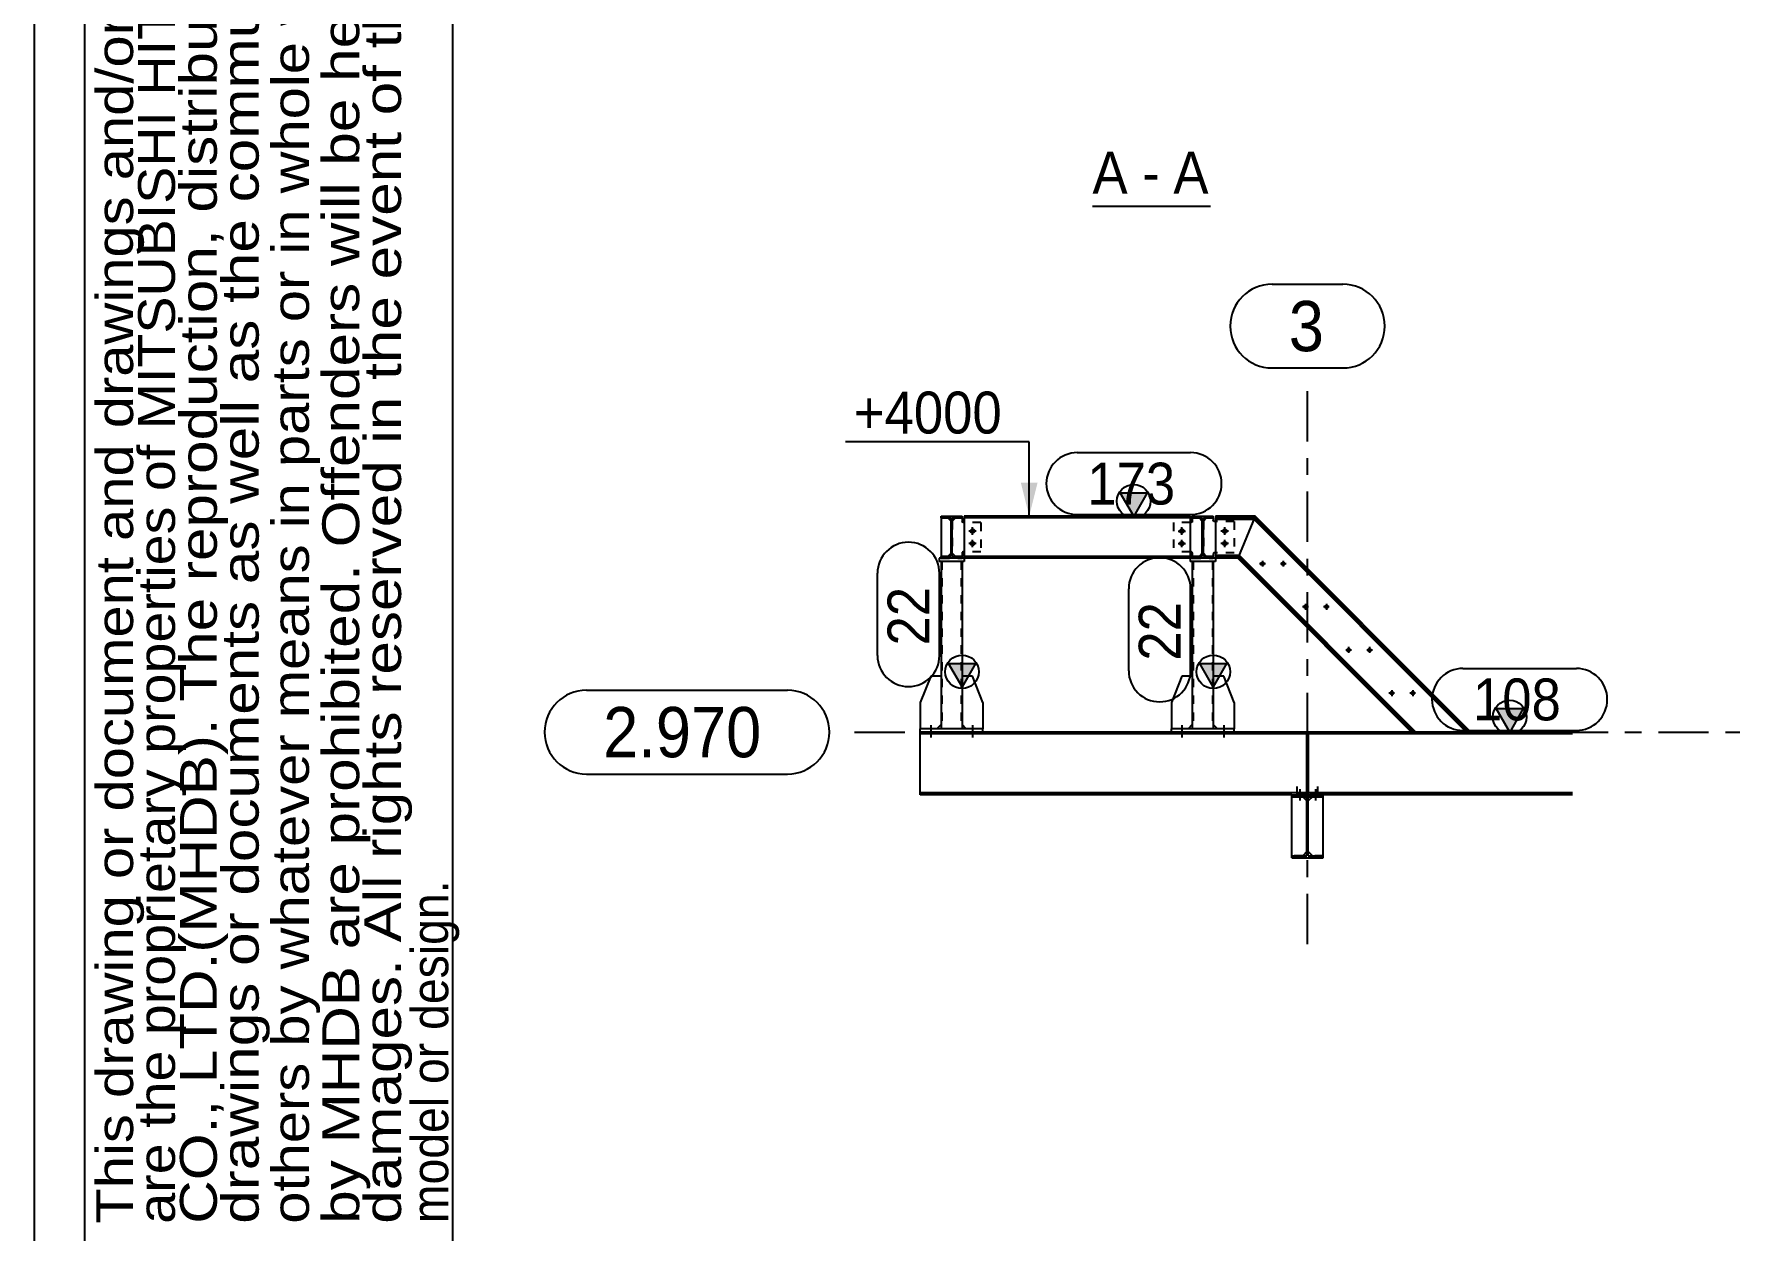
# Model space of a CAD drawing. Header units: millimetres. Extents: x 0 to 594, y 0 to 420.
# Drawn here: x 0 to 101.9, y 208.5 to 279.9 of the extents above; entities that cross this region are included whole.
import ezdxf

# ---------------------------------------------------------------- set-up
doc = ezdxf.new("R2010")
doc.units = ezdxf.units.MM
doc.header["$MEASUREMENT"] = 0
for name, pattern in [('XKITLINE00', [0]), ('XKITLINE02', [4, 2, -2]), ('XKITLINE03', [6, 3, -1, 1, -1]), ('XKITLINE04', [3, 0.5, -0.5, 0.5, -0.5, 0.5, -0.5])]:
    doc.linetypes.add(name, pattern=pattern)
for name, color, linetype in [('grid', 7, 'Continuous'), ('mark', 7, 'Continuous'), ('part1', 7, 'Continuous'), ('text', 7, 'Continuous'), ('view', 7, 'Continuous')]:
    doc.layers.add(name, color=color, linetype=linetype)
doc.styles.add('STYLE_1', font='arial.ttf', dxfattribs={"height": 0.2})
doc.styles.add('STYLE_3', font='arial.ttf', dxfattribs={"height": 0.2})

# ---------------------------------------------------------------- blocks, each defined once
blk = doc.blocks.new('*D0')
at = {"color": 1, "linetype": 'XKITLINE00'}
blk.add_line((0, 420), (0, 0), dxfattribs=at)
at = {"color": 0, "linetype": 'XKITLINE00'}
for p, q in [((25, 10), (25, 410)), ((3, 326), (3, 86)), ((25, 86), (25, 326))]:
    blk.add_line(p, q, dxfattribs=at)
at = {"color": 1, "style": 'STYLE_3'}
for s, width, p in [('others by whatever means in parts or in whole without express authorization ', 1.125, (16.41, 208.92)), ('drawings or documents as well as the communication of their contents to ', 1.17, (13.41, 208.92)), ('This drawing or document and drawings and/or documents attached hereto ', 1.125, (5.91, 208.93)), ('CO., LTD.(MHDB). The reproduction, distribution and utilization of these ', 1.17, (10.91, 208.92)), ('by MHDB are prohibited. Offenders will be held liable for the payment of ', 1.17, (19.41, 208.92)), ('are the proprietary properties of MITSUBISHI HITACHI DONGFANG BOILER ', 1.08, (8.41, 208.92)), ('damages. All rights reserved in the event of the grant of a patent, utility ', 1.17, (21.91, 208.92)), ('model or design.', 0.9, (24.73, 208.96))]:
    blk.add_text(s, height=2.2, rotation=90, dxfattribs=dict(at, width=width)).set_placement(p)
blk = doc.blocks.new('*D4020')
at = {"layer": 'mark', "color": 1, "linetype": 'XKITLINE00'}
for p, q in [((1216.79, 1781.98), (1216.79, 1786.89)), ((1220.49, 1781.98), (1220.49, 1786.89))]:
    blk.add_line(p, q, dxfattribs=at)
for centre, start, end in [((1218.64, 1786.89), 0, 180), ((1218.64, 1781.98), 180, 0)]:
    blk.add_arc(centre, 1.85, start, end, dxfattribs=at)
at = {"layer": 'mark', "color": 1, "style": 'STYLE_1', "width": 0.9}
blk.add_text('22', height=2.5, rotation=90.0002, dxfattribs=at).set_placement((1219.89, 1782.58))
blk = doc.blocks.new('*D4021')
at = {"layer": 'mark', "color": 1, "linetype": 'XKITLINE00'}
for p, q in [((1231.79, 1781.07), (1231.79, 1785.97)), ((1235.49, 1781.07), (1235.49, 1785.97))]:
    blk.add_line(p, q, dxfattribs=at)
for centre, start, end in [((1233.64, 1785.97), 0, 180), ((1233.64, 1781.07), 180, 0)]:
    blk.add_arc(centre, 1.85, start, end, dxfattribs=at)
at = {"layer": 'mark', "color": 1, "style": 'STYLE_1', "width": 0.9}
blk.add_text('22', height=2.5, rotation=90.0002, dxfattribs=at).set_placement((1234.89, 1781.67))
blk = doc.blocks.new('*D4022')
at = {"layer": 'mark', "color": 1, "linetype": 'XKITLINE00'}
for p, q in [((1251.75, 1781.21), (1258.52, 1781.21)), ((1251.75, 1777.51), (1258.52, 1777.51))]:
    blk.add_line(p, q, dxfattribs=at)
for centre, start, end in [((1251.75, 1779.36), 90, -90), ((1258.52, 1779.36), -90, 90)]:
    blk.add_arc(centre, 1.85, start, end, dxfattribs=at)
at = {"layer": 'mark', "color": 1, "style": 'STYLE_1', "width": 0.9}
blk.add_text('108', height=2.5, dxfattribs=at).set_placement((1252.35, 1778.11))
blk = doc.blocks.new('*D4023')
at = {"layer": 'mark', "color": 1, "linetype": 'XKITLINE00'}
for p, q in [((1228.72, 1794.09), (1235.49, 1794.09)), ((1228.72, 1790.39), (1235.49, 1790.39))]:
    blk.add_line(p, q, dxfattribs=at)
for centre, start, end in [((1228.72, 1792.24), 90, -90), ((1235.49, 1792.24), -90, 90)]:
    blk.add_arc(centre, 1.85, start, end, dxfattribs=at)
at = {"layer": 'mark', "color": 1, "style": 'STYLE_1', "width": 0.9}
blk.add_text('173', height=2.5, dxfattribs=at).set_placement((1229.32, 1790.99))
blk = doc.blocks.new('*D4024')
at = {"layer": 'text', "color": 1, "linetype": 'XKITLINE00'}
for p, q in [((1225.25, 1794.73), (1214.88, 1794.73)), ((1225.85, 1794.73), (1225.25, 1794.73)), ((1225.85, 1790.29), (1225.85, 1794.73))]:
    blk.add_line(p, q, dxfattribs=at)
at = {"layer": 'text', "color": 1}
blk.add_solid([(1225.85, 1790.29), (1225.35, 1792.29), (1225.85, 1790.29), (1226.35, 1792.29)], dxfattribs=at)
at = {"layer": 'text', "color": 1, "style": 'STYLE_1', "width": 0.9}
blk.add_text('+4000', height=2.5, dxfattribs=at).set_placement((1215.38, 1795.23))
blk = doc.blocks.new('*D4025')
at = {"layer": 'grid', "color": 4, "linetype": 'XKITLINE00'}
for p, q in [((1199.41, 1779.91), (1211.42, 1779.91)), ((1199.41, 1774.91), (1211.42, 1774.91))]:
    blk.add_line(p, q, dxfattribs=at)
at = {"layer": 'grid', "color": 4, "linetype": 'XKITLINE03'}
blk.add_line((1215.42, 1777.41), (1268.29, 1777.41), dxfattribs=at)
at = {"layer": 'grid', "color": 4, "linetype": 'XKITLINE00'}
for centre, start, end in [((1199.41, 1777.41), 90, -90), ((1211.42, 1777.41), -90, 90)]:
    blk.add_arc(centre, 2.5, start, end, dxfattribs=at)
at = {"layer": 'grid', "color": 4, "style": 'STYLE_1', "width": 0.9}
blk.add_text('2.970', height=3, dxfattribs=at).set_placement((1200.41, 1775.91))
blk = doc.blocks.new('*D4026')
at = {"layer": 'grid', "color": 4, "linetype": 'XKITLINE00'}
for p, q in [((1240.35, 1804.14), (1244.58, 1804.14)), ((1240.35, 1799.14), (1244.58, 1799.14))]:
    blk.add_line(p, q, dxfattribs=at)
at = {"layer": 'grid', "color": 4, "linetype": 'XKITLINE03'}
blk.add_line((1242.47, 1764.76), (1242.47, 1798.14), dxfattribs=at)
at = {"layer": 'grid', "color": 4, "linetype": 'XKITLINE00'}
for centre, start, end in [((1240.35, 1801.64), 90, -90), ((1244.58, 1801.64), -90, 90)]:
    blk.add_arc(centre, 2.5, start, end, dxfattribs=at)
at = {"layer": 'grid', "color": 4, "style": 'STYLE_1', "width": 0.9}
blk.add_text('3', height=3, dxfattribs=at).set_placement((1241.35, 1800.14))
blk = doc.blocks.new('*D4027')
at = {"layer": 'part1', "color": 0, "linetype": 'XKITLINE00'}
for p, q in [((1235.59, 1790.29), (1236.84, 1790.29)), ((1235.59, 1790.19), (1235.59, 1790.29)), ((1235.59, 1790.19), (1236.18, 1790.19)), ((1236.18, 1787.89), (1236.18, 1790.19)), ((1236.25, 1787.89), (1236.25, 1790.19)), ((1236.25, 1790.19), (1236.84, 1790.19)), ((1236.84, 1790.19), (1236.84, 1790.29)), ((1235.59, 1787.89), (1236.18, 1787.89)), ((1235.59, 1787.79), (1235.59, 1787.89)), ((1236.25, 1787.89), (1236.84, 1787.89)), ((1236.84, 1787.79), (1236.84, 1787.89))]:
    blk.add_line(p, q, dxfattribs=at)
at = {"layer": 'part1', "color": 2, "linetype": 'XKITLINE04'}
blk.add_line((1235.59, 1787.79), (1236.84, 1787.79), dxfattribs=at)
blk = doc.blocks.new('*D4028')
at = {"layer": 'part1', "color": 0, "linetype": 'XKITLINE00'}
for p, q in [((1220.59, 1790.29), (1221.84, 1790.29)), ((1220.59, 1790.19), (1220.59, 1790.29)), ((1220.59, 1790.19), (1221.18, 1790.19)), ((1221.18, 1787.89), (1221.18, 1790.19)), ((1221.25, 1787.89), (1221.25, 1790.19)), ((1221.25, 1790.19), (1221.84, 1790.19)), ((1221.84, 1790.19), (1221.84, 1790.29)), ((1220.59, 1787.89), (1221.18, 1787.89)), ((1220.59, 1787.79), (1220.59, 1787.89)), ((1221.25, 1787.89), (1221.84, 1787.89)), ((1221.84, 1787.79), (1221.84, 1787.89))]:
    blk.add_line(p, q, dxfattribs=at)
at = {"layer": 'part1', "color": 2, "linetype": 'XKITLINE04'}
blk.add_line((1220.59, 1787.79), (1221.84, 1787.79), dxfattribs=at)
blk = doc.blocks.new('*D4029')
at = {"layer": 'part1', "color": 0, "linetype": 'XKITLINE00'}
for p, q in [((1241.53, 1773.66), (1243.4, 1773.66)), ((1241.53, 1773.55), (1241.53, 1773.66)), ((1241.53, 1773.55), (1242.43, 1773.55)), ((1242.43, 1770.03), (1242.43, 1773.55)), ((1242.51, 1773.55), (1243.4, 1773.55)), ((1242.51, 1770.03), (1242.51, 1773.55)), ((1243.4, 1773.55), (1243.4, 1773.66)), ((1241.53, 1769.91), (1241.53, 1770.03)), ((1241.53, 1770.03), (1242.43, 1770.03)), ((1241.53, 1769.91), (1243.4, 1769.91)), ((1242.51, 1770.03), (1243.4, 1770.03)), ((1243.4, 1769.91), (1243.4, 1770.03))]:
    blk.add_line(p, q, dxfattribs=at)
blk = doc.blocks.new('*D4030')
at = {"layer": 'part1', "color": 2, "linetype": 'XKITLINE04'}
for p, q in [((1241.84, 1773.66), (1241.84, 1774.35)), ((1243.09, 1773.66), (1243.09, 1774.35)), ((1243.09, 1773.66), (1241.84, 1773.66)), ((1242.43, 1773.66), (1242.43, 1774.24)), ((1242.5, 1773.66), (1242.5, 1774.24))]:
    blk.add_line(p, q, dxfattribs=at)
blk = doc.blocks.new('*D4031')
at = {"layer": 'part1', "color": 0, "linetype": 'XKITLINE00'}
for p, q in [((1232.09, 1790.29), (1231.29, 1791.69)), ((1231.29, 1791.69), (1232.89, 1791.69)), ((1232.89, 1791.69), (1232.09, 1790.29)), ((1221.97, 1790.29), (1221.97, 1787.79)), ((1235.47, 1790.29), (1221.97, 1790.29)), ((1235.47, 1790.19), (1221.97, 1790.19)), ((1235.47, 1790.29), (1235.47, 1787.79)), ((1235.47, 1787.89), (1221.97, 1787.89)), ((1235.47, 1787.79), (1221.97, 1787.79))]:
    blk.add_line(p, q, dxfattribs=at)
blk.add_circle((1232.09, 1791.19), 1, dxfattribs=at)
at = {"layer": 'part1', "color": 0}
blk.add_solid([(1231.29, 1791.69), (1232.89, 1791.69), (1231.29, 1791.69), (1232.09, 1790.29)], dxfattribs=at)
blk = doc.blocks.new('*D4032')
at = {"layer": 'part1', "color": 2, "linetype": 'XKITLINE04'}
for p, q in [((1241.53, 1770.03), (1241.53, 1773.55)), ((1242.18, 1773.55), (1241.53, 1773.55)), ((1242.43, 1773.3), (1242.18, 1773.55)), ((1242.43, 1770.28), (1242.43, 1773.3)), ((1242.43, 1770.28), (1242.18, 1770.03)), ((1242.18, 1770.03), (1241.53, 1770.03))]:
    blk.add_line(p, q, dxfattribs=at)
blk = doc.blocks.new('*D4033')
at = {"layer": 'part1', "color": 2, "linetype": 'XKITLINE04'}
for p, q in [((1242.76, 1773.55), (1242.51, 1773.3)), ((1243.4, 1773.55), (1242.76, 1773.55)), ((1243.4, 1770.03), (1243.4, 1773.55)), ((1242.51, 1770.28), (1242.51, 1773.3)), ((1242.76, 1770.03), (1242.51, 1770.28)), ((1243.4, 1770.03), (1242.76, 1770.03))]:
    blk.add_line(p, q, dxfattribs=at)
blk = doc.blocks.new('*D4034')
at = {"layer": 'part1', "color": 0, "linetype": 'XKITLINE00'}
for p, q in [((1242.42, 1773.78), (1242.42, 1777.3)), ((1242.52, 1777.3), (1242.42, 1777.3)), ((1242.52, 1773.78), (1242.52, 1777.3)), ((1242.52, 1773.78), (1242.42, 1773.78))]:
    blk.add_line(p, q, dxfattribs=at)
at = {"layer": 'part1', "color": 2, "linetype": 'XKITLINE04'}
for p, q in [((1242.42, 1777.05), (1242.52, 1777.05)), ((1242.42, 1774.03), (1242.52, 1774.03))]:
    blk.add_line(p, q, dxfattribs=at)
blk = doc.blocks.new('*D4035')
at = {"layer": 'part1', "color": 2, "linetype": 'XKITLINE04'}
for p, q in [((1242.42, 1773.78), (1242.42, 1777.3)), ((1242.52, 1777.3), (1242.42, 1777.3)), ((1242.42, 1777.05), (1242.52, 1777.05)), ((1242.52, 1773.78), (1242.52, 1777.3)), ((1242.42, 1774.03), (1242.52, 1774.03)), ((1242.52, 1773.78), (1242.42, 1773.78))]:
    blk.add_line(p, q, dxfattribs=at)
blk = doc.blocks.new('*D4036')
at = {"layer": 'part1', "color": 0, "linetype": 'XKITLINE00'}
for p, q in [((1242, 1774.01), (1242, 1773.32)), ((1242.94, 1774.01), (1242.94, 1773.32))]:
    blk.add_line(p, q, dxfattribs=at)
at = {"layer": 'part1', "color": 0, "linetype": 'XKITLINE02'}
for p, q in [((1242, 1774.01), (1242, 1773.32)), ((1242.94, 1774.01), (1242.94, 1773.32))]:
    blk.add_line(p, q, dxfattribs=at)
blk = doc.blocks.new('*D4037')
at = {"layer": 'part1', "color": 0, "linetype": 'XKITLINE00'}
for p, q in [((1242.76, 1773.55), (1242.51, 1773.3)), ((1243.4, 1770.03), (1243.4, 1773.55)), ((1242.76, 1770.03), (1242.51, 1770.28))]:
    blk.add_line(p, q, dxfattribs=at)
at = {"layer": 'part1', "color": 2, "linetype": 'XKITLINE04'}
for p, q in [((1243.4, 1773.55), (1242.76, 1773.55)), ((1242.51, 1770.28), (1242.51, 1773.3)), ((1243.4, 1770.03), (1242.76, 1770.03))]:
    blk.add_line(p, q, dxfattribs=at)
blk = doc.blocks.new('*D4038')
at = {"layer": 'part1', "color": 0, "linetype": 'XKITLINE00'}
for p, q in [((1241.53, 1770.03), (1241.53, 1773.55)), ((1242.43, 1773.3), (1242.18, 1773.55)), ((1242.43, 1770.28), (1242.18, 1770.03))]:
    blk.add_line(p, q, dxfattribs=at)
at = {"layer": 'part1', "color": 2, "linetype": 'XKITLINE04'}
for p, q in [((1242.18, 1773.55), (1241.53, 1773.55)), ((1242.43, 1770.28), (1242.43, 1773.3)), ((1242.18, 1770.03), (1241.53, 1770.03))]:
    blk.add_line(p, q, dxfattribs=at)
blk = doc.blocks.new('*D4039')
at = {"layer": 'part1', "color": 2, "linetype": 'XKITLINE04'}
for p, q in [((1221.84, 1787.59), (1220.59, 1787.59)), ((1220.64, 1787.59), (1220.64, 1777.61)), ((1221.79, 1787.59), (1221.79, 1777.61)), ((1221.84, 1777.61), (1220.59, 1777.61))]:
    blk.add_line(p, q, dxfattribs=at)
at = {"layer": 'part1', "color": 0, "linetype": 'XKITLINE00'}
for p, q in [((1220.59, 1787.59), (1220.59, 1777.61)), ((1221.84, 1787.59), (1221.84, 1777.61)), ((1221.84, 1780.11), (1221.04, 1781.51)), ((1221.04, 1781.51), (1222.64, 1781.51)), ((1222.64, 1781.51), (1221.84, 1780.11))]:
    blk.add_line(p, q, dxfattribs=at)
blk.add_circle((1221.84, 1781.01), 1, dxfattribs=at)
at = {"layer": 'part1', "color": 0}
blk.add_solid([(1221.04, 1781.51), (1222.64, 1781.51), (1221.04, 1781.51), (1221.84, 1780.11)], dxfattribs=at)
blk = doc.blocks.new('*D4040')
at = {"layer": 'part1', "color": 2, "linetype": 'XKITLINE04'}
for p, q in [((1219.34, 1777.41), (1219.34, 1777.61)), ((1219.34, 1777.61), (1219.34, 1777.61)), ((1219.34, 1777.41), (1219.34, 1777.41)), ((1223.09, 1777.61), (1223.09, 1777.61)), ((1223.09, 1777.61), (1223.09, 1777.61)), ((1223.09, 1777.41), (1223.09, 1777.41)), ((1223.09, 1777.41), (1223.09, 1777.41))]:
    blk.add_line(p, q, dxfattribs=at)
at = {"layer": 'part1', "color": 0, "linetype": 'XKITLINE00'}
for p, q in [((1219.34, 1777.41), (1219.34, 1777.61)), ((1223.09, 1777.61), (1219.34, 1777.61)), ((1223.09, 1777.41), (1219.34, 1777.41)), ((1223.09, 1777.41), (1223.09, 1777.61)), ((1223.09, 1777.41), (1223.09, 1777.61))]:
    blk.add_line(p, q, dxfattribs=at)
blk = doc.blocks.new('*D4041')
at = {"layer": 'part1', "color": 0, "linetype": 'XKITLINE00'}
for p, q in [((1219.97, 1780.74), (1219.34, 1779.18)), ((1220.59, 1780.74), (1219.97, 1780.74)), ((1219.34, 1779.18), (1219.34, 1777.61)), ((1220.59, 1777.86), (1220.34, 1777.61))]:
    blk.add_line(p, q, dxfattribs=at)
at = {"layer": 'part1', "color": 2, "linetype": 'XKITLINE04'}
for p, q in [((1220.59, 1780.74), (1220.59, 1777.86)), ((1220.34, 1777.61), (1219.34, 1777.61))]:
    blk.add_line(p, q, dxfattribs=at)
blk = doc.blocks.new('*D4042')
at = {"layer": 'part1', "color": 0, "linetype": 'XKITLINE00'}
for p, q in [((1221.84, 1780.74), (1221.84, 1777.86)), ((1222.47, 1780.74), (1221.84, 1780.74)), ((1223.09, 1779.18), (1222.47, 1780.74)), ((1223.09, 1779.18), (1223.09, 1777.61)), ((1222.09, 1777.61), (1221.84, 1777.86)), ((1223.09, 1777.61), (1222.09, 1777.61))]:
    blk.add_line(p, q, dxfattribs=at)
blk = doc.blocks.new('*D4043')
at = {"layer": 'part1', "color": 0, "linetype": 'XKITLINE00'}
for p, q in [((1221.97, 1787.79), (1220.47, 1787.79)), ((1220.47, 1787.79), (1220.47, 1787.59)), ((1221.97, 1787.59), (1220.47, 1787.59)), ((1221.97, 1787.79), (1221.97, 1787.59))]:
    blk.add_line(p, q, dxfattribs=at)
blk = doc.blocks.new('*D4044')
at = {"layer": 'part1', "color": 0, "linetype": 'XKITLINE00'}
for p, q in [((1219.97, 1777.83), (1219.97, 1777.08)), ((1222.47, 1777.83), (1222.47, 1777.08)), ((1222.47, 1777.83), (1222.47, 1777.08))]:
    blk.add_line(p, q, dxfattribs=at)
at = {"layer": 'part1', "color": 0, "linetype": 'XKITLINE02'}
blk.add_line((1219.97, 1777.83), (1219.97, 1777.08), dxfattribs=at)
blk = doc.blocks.new('*D4045')
at = {"layer": 'part1', "color": 0, "linetype": 'XKITLINE00'}
for p, q in [((1221.44, 1790.19), (1221.25, 1790)), ((1221.84, 1790.19), (1221.84, 1789.98)), ((1221.84, 1789.98), (1221.84, 1789.96)), ((1221.85, 1789.94), (1221.84, 1789.96)), ((1221.87, 1789.93), (1221.85, 1789.94)), ((1221.88, 1789.92), (1221.87, 1789.93)), ((1221.9, 1789.91), (1221.88, 1789.92)), ((1221.97, 1789.91), (1221.9, 1789.91)), ((1221.44, 1787.89), (1221.25, 1788.08)), ((1221.85, 1788.14), (1221.84, 1788.12)), ((1221.84, 1788.12), (1221.84, 1788.1)), ((1221.84, 1788.1), (1221.84, 1787.89)), ((1221.87, 1788.15), (1221.85, 1788.14)), ((1221.88, 1788.16), (1221.87, 1788.15)), ((1221.9, 1788.16), (1221.88, 1788.16)), ((1221.97, 1788.16), (1221.9, 1788.16))]:
    blk.add_line(p, q, dxfattribs=at)
at = {"layer": 'part1', "color": 2, "linetype": 'XKITLINE04'}
for p, q in [((1221.25, 1790), (1221.25, 1788.08)), ((1221.84, 1790.19), (1221.44, 1790.19)), ((1222.97, 1789.91), (1221.9, 1789.91)), ((1222.97, 1789.91), (1222.97, 1788.16)), ((1221.84, 1787.89), (1221.44, 1787.89)), ((1222.97, 1788.16), (1221.9, 1788.16))]:
    blk.add_line(p, q, dxfattribs=at)
blk = doc.blocks.new('*D4046')
at = {"layer": 'part1', "color": 0, "linetype": 'XKITLINE00'}
for p, q in [((1222.47, 1789.19), (1222.47, 1789.64)), ((1222.69, 1789.41), (1222.24, 1789.41)), ((1222.69, 1788.66), (1222.24, 1788.66)), ((1222.47, 1788.44), (1222.47, 1788.89))]:
    blk.add_line(p, q, dxfattribs=at)
for centre in [(1222.47, 1789.41), (1222.47, 1788.66)]:
    blk.add_circle(centre, 0.112, dxfattribs=at)
blk = doc.blocks.new('*D4047')
at = {"layer": 'part1', "color": 2, "linetype": 'XKITLINE04'}
for p, q in [((1220.99, 1790.19), (1220.59, 1790.19)), ((1221.18, 1790), (1221.18, 1788.08)), ((1220.99, 1787.89), (1220.59, 1787.89))]:
    blk.add_line(p, q, dxfattribs=at)
at = {"layer": 'part1', "color": 0, "linetype": 'XKITLINE00'}
for p, q in [((1220.59, 1790.19), (1220.59, 1787.89)), ((1221.18, 1790), (1220.99, 1790.19)), ((1221.18, 1788.08), (1220.99, 1787.89))]:
    blk.add_line(p, q, dxfattribs=at)
blk = doc.blocks.new('*D4048')
at = {"layer": 'part1', "color": 2, "linetype": 'XKITLINE04'}
for p, q in [((1236.84, 1787.59), (1235.59, 1787.59)), ((1235.64, 1787.59), (1235.64, 1777.61)), ((1236.79, 1787.59), (1236.79, 1777.61)), ((1236.84, 1777.61), (1235.59, 1777.61))]:
    blk.add_line(p, q, dxfattribs=at)
at = {"layer": 'part1', "color": 0, "linetype": 'XKITLINE00'}
for p, q in [((1235.59, 1787.59), (1235.59, 1777.61)), ((1236.84, 1787.59), (1236.84, 1777.61)), ((1236.84, 1780.11), (1236.04, 1781.51)), ((1236.04, 1781.51), (1237.64, 1781.51)), ((1237.64, 1781.51), (1236.84, 1780.11))]:
    blk.add_line(p, q, dxfattribs=at)
blk.add_circle((1236.84, 1781.01), 1, dxfattribs=at)
at = {"layer": 'part1', "color": 0}
blk.add_solid([(1236.04, 1781.51), (1237.64, 1781.51), (1236.04, 1781.51), (1236.84, 1780.11)], dxfattribs=at)
blk = doc.blocks.new('*D4049')
at = {"layer": 'part1', "color": 0, "linetype": 'XKITLINE00'}
for p, q in [((1236.97, 1790.29), (1236.97, 1787.79)), ((1239.34, 1790.29), (1236.97, 1790.29)), ((1236.97, 1790.2), (1239.3, 1790.2)), ((1236.97, 1790.11), (1239.27, 1790.11)), ((1239.34, 1790.29), (1238.31, 1787.79)), ((1236.97, 1787.96), (1238.38, 1787.96)), ((1236.97, 1787.88), (1238.34, 1787.88)), ((1238.31, 1787.79), (1236.97, 1787.79))]:
    blk.add_line(p, q, dxfattribs=at)
blk = doc.blocks.new('*D4050')
at = {"layer": 'part1', "color": 0, "linetype": 'XKITLINE00'}
for p, q in [((1236.44, 1790.19), (1236.25, 1790)), ((1236.84, 1790.19), (1236.84, 1790.04)), ((1236.84, 1790.02), (1236.84, 1790.04)), ((1236.85, 1790), (1236.84, 1790.02)), ((1236.87, 1789.99), (1236.85, 1790)), ((1236.88, 1789.98), (1236.87, 1789.99)), ((1236.9, 1789.98), (1236.88, 1789.98)), ((1236.97, 1789.98), (1236.9, 1789.98)), ((1236.44, 1787.89), (1236.25, 1788.08)), ((1236.85, 1788.08), (1236.84, 1788.06)), ((1236.84, 1788.06), (1236.84, 1788.04)), ((1236.84, 1788.04), (1236.84, 1787.89)), ((1236.87, 1788.09), (1236.85, 1788.08)), ((1236.88, 1788.1), (1236.87, 1788.09)), ((1236.9, 1788.1), (1236.88, 1788.1)), ((1236.97, 1788.1), (1236.9, 1788.1))]:
    blk.add_line(p, q, dxfattribs=at)
at = {"layer": 'part1', "color": 2, "linetype": 'XKITLINE04'}
for p, q in [((1236.25, 1790), (1236.25, 1788.08)), ((1236.84, 1790.19), (1236.44, 1790.19)), ((1238.09, 1789.98), (1236.9, 1789.98)), ((1238.09, 1789.98), (1238.09, 1788.1)), ((1236.84, 1787.89), (1236.44, 1787.89)), ((1238.09, 1788.1), (1236.9, 1788.1))]:
    blk.add_line(p, q, dxfattribs=at)
blk = doc.blocks.new('*D4051')
at = {"layer": 'part1', "color": 0, "linetype": 'XKITLINE00'}
for p, q in [((1237.53, 1789.19), (1237.53, 1789.64)), ((1237.75, 1789.41), (1237.3, 1789.41)), ((1237.75, 1788.66), (1237.3, 1788.66)), ((1237.53, 1788.44), (1237.53, 1788.89))]:
    blk.add_line(p, q, dxfattribs=at)
for centre in [(1237.53, 1789.41), (1237.53, 1788.66)]:
    blk.add_circle(centre, 0.112, dxfattribs=at)
blk = doc.blocks.new('*D4052')
at = {"layer": 'part1', "color": 0, "linetype": 'XKITLINE00'}
for p, q in [((1242.52, 1784.89), (1242.17, 1784.89)), ((1242.35, 1785.06), (1242.35, 1784.71)), ((1243.77, 1784.89), (1243.42, 1784.89)), ((1243.6, 1785.06), (1243.6, 1784.71))]:
    blk.add_line(p, q, dxfattribs=at)
for centre in [(1242.35, 1784.89), (1243.6, 1784.89)]:
    blk.add_circle(centre, 0.0875, dxfattribs=at)
blk = doc.blocks.new('*D4053')
at = {"layer": 'part1', "color": 0, "linetype": 'XKITLINE00'}
for p, q in [((1239.77, 1787.64), (1239.77, 1787.29)), ((1241.02, 1787.64), (1241.02, 1787.29)), ((1239.95, 1787.46), (1239.6, 1787.46)), ((1241.2, 1787.46), (1240.85, 1787.46))]:
    blk.add_line(p, q, dxfattribs=at)
for centre in [(1239.77, 1787.46), (1241.02, 1787.46)]:
    blk.add_circle(centre, 0.0875, dxfattribs=at)
blk = doc.blocks.new('*D4054')
at = {"layer": 'part1', "color": 2, "linetype": 'XKITLINE04'}
for p, q in [((1234.34, 1777.41), (1234.34, 1777.61)), ((1234.34, 1777.61), (1234.34, 1777.61)), ((1234.34, 1777.41), (1234.34, 1777.41)), ((1238.09, 1777.61), (1238.09, 1777.61)), ((1238.09, 1777.61), (1238.09, 1777.61)), ((1238.09, 1777.41), (1238.09, 1777.41)), ((1238.09, 1777.41), (1238.09, 1777.41))]:
    blk.add_line(p, q, dxfattribs=at)
at = {"layer": 'part1', "color": 0, "linetype": 'XKITLINE00'}
for p, q in [((1234.34, 1777.41), (1234.34, 1777.61)), ((1238.09, 1777.61), (1234.34, 1777.61)), ((1238.09, 1777.41), (1234.34, 1777.41)), ((1238.09, 1777.41), (1238.09, 1777.61)), ((1238.09, 1777.41), (1238.09, 1777.61))]:
    blk.add_line(p, q, dxfattribs=at)
blk = doc.blocks.new('*D4055')
at = {"layer": 'part1', "color": 0, "linetype": 'XKITLINE00'}
for p, q in [((1234.97, 1777.83), (1234.97, 1777.08)), ((1237.47, 1777.83), (1237.47, 1777.08)), ((1237.47, 1777.83), (1237.47, 1777.08))]:
    blk.add_line(p, q, dxfattribs=at)
at = {"layer": 'part1', "color": 0, "linetype": 'XKITLINE02'}
blk.add_line((1234.97, 1777.83), (1234.97, 1777.08), dxfattribs=at)
blk = doc.blocks.new('*D4056')
at = {"layer": 'part1', "color": 0, "linetype": 'XKITLINE00'}
for p, q in [((1234.97, 1780.74), (1234.34, 1779.18)), ((1235.59, 1780.74), (1234.97, 1780.74)), ((1234.34, 1779.18), (1234.34, 1777.61)), ((1235.59, 1777.86), (1235.34, 1777.61))]:
    blk.add_line(p, q, dxfattribs=at)
at = {"layer": 'part1', "color": 2, "linetype": 'XKITLINE04'}
for p, q in [((1235.59, 1780.74), (1235.59, 1777.86)), ((1235.34, 1777.61), (1234.34, 1777.61))]:
    blk.add_line(p, q, dxfattribs=at)
blk = doc.blocks.new('*D4057')
at = {"layer": 'part1', "color": 0, "linetype": 'XKITLINE00'}
for p, q in [((1236.84, 1780.74), (1236.84, 1777.86)), ((1237.47, 1780.74), (1236.84, 1780.74)), ((1238.09, 1779.18), (1237.47, 1780.74)), ((1238.09, 1779.18), (1238.09, 1777.61)), ((1237.09, 1777.61), (1236.84, 1777.86)), ((1238.09, 1777.61), (1237.09, 1777.61))]:
    blk.add_line(p, q, dxfattribs=at)
blk = doc.blocks.new('*D4058')
at = {"layer": 'part1', "color": 0, "linetype": 'XKITLINE00'}
for p, q in [((1236.97, 1787.79), (1235.47, 1787.79)), ((1235.47, 1787.79), (1235.47, 1787.59)), ((1236.97, 1787.59), (1235.47, 1787.59)), ((1236.97, 1787.79), (1236.97, 1787.59))]:
    blk.add_line(p, q, dxfattribs=at)
blk = doc.blocks.new('*D4059')
at = {"layer": 'part1', "color": 2, "linetype": 'XKITLINE04'}
for p, q in [((1234.47, 1789.91), (1234.47, 1788.16)), ((1235.47, 1789.91), (1234.47, 1789.91)), ((1235.99, 1790.19), (1235.59, 1790.19)), ((1236.18, 1790), (1236.18, 1788.08)), ((1235.47, 1788.16), (1234.47, 1788.16)), ((1235.99, 1787.89), (1235.59, 1787.89))]:
    blk.add_line(p, q, dxfattribs=at)
at = {"layer": 'part1', "color": 0, "linetype": 'XKITLINE00'}
for p, q in [((1235.53, 1789.91), (1235.47, 1789.91)), ((1235.55, 1789.92), (1235.53, 1789.91)), ((1235.57, 1789.93), (1235.55, 1789.92)), ((1235.58, 1789.94), (1235.57, 1789.93)), ((1235.59, 1789.96), (1235.58, 1789.94)), ((1235.59, 1790.19), (1235.59, 1789.98)), ((1235.59, 1789.98), (1235.59, 1789.96)), ((1236.18, 1790), (1235.99, 1790.19)), ((1235.53, 1788.16), (1235.47, 1788.16)), ((1235.55, 1788.16), (1235.53, 1788.16)), ((1235.57, 1788.15), (1235.55, 1788.16)), ((1235.58, 1788.14), (1235.57, 1788.15)), ((1235.59, 1788.12), (1235.58, 1788.14)), ((1235.59, 1788.1), (1235.59, 1788.12)), ((1235.59, 1788.1), (1235.59, 1787.89)), ((1236.18, 1788.08), (1235.99, 1787.89))]:
    blk.add_line(p, q, dxfattribs=at)
blk = doc.blocks.new('*D4060')
at = {"layer": 'part1', "color": 0, "linetype": 'XKITLINE00'}
for p, q in [((1234.97, 1789.19), (1234.97, 1789.64)), ((1234.74, 1789.41), (1235.19, 1789.41)), ((1234.74, 1788.66), (1235.19, 1788.66)), ((1234.97, 1788.44), (1234.97, 1788.89))]:
    blk.add_line(p, q, dxfattribs=at)
for centre in [(1234.97, 1789.41), (1234.97, 1788.66)]:
    blk.add_circle(centre, 0.112, dxfattribs=at)
blk = doc.blocks.new('*D4061')
at = {"layer": 'part1', "color": 0, "linetype": 'XKITLINE00'}
for p, q in [((1254.54, 1777.41), (1253.74, 1778.81)), ((1253.74, 1778.81), (1255.34, 1778.81)), ((1255.34, 1778.81), (1254.54, 1777.41)), ((1219.34, 1773.66), (1219.34, 1777.41)), ((1220.63, 1777.41), (1219.34, 1777.41)), ((1235.63, 1777.41), (1223.09, 1777.41)), ((1258.29, 1777.41), (1238.09, 1777.41)), ((1258.29, 1777.3), (1219.34, 1777.3)), ((1258.29, 1773.78), (1219.34, 1773.78)), ((1241.53, 1773.66), (1219.34, 1773.66)), ((1258.29, 1773.66), (1243.4, 1773.66))]:
    blk.add_line(p, q, dxfattribs=at)
at = {"layer": 'part1', "color": 2, "linetype": 'XKITLINE04'}
for p, q in [((1223.09, 1777.41), (1220.63, 1777.41)), ((1238.09, 1777.41), (1235.63, 1777.41)), ((1243.4, 1773.66), (1241.53, 1773.66))]:
    blk.add_line(p, q, dxfattribs=at)
at = {"layer": 'part1', "color": 0, "linetype": 'XKITLINE00'}
blk.add_circle((1254.54, 1778.31), 1, dxfattribs=at)
at = {"layer": 'part1', "color": 0}
blk.add_solid([(1253.74, 1778.81), (1255.34, 1778.81), (1253.74, 1778.81), (1254.54, 1777.41)], dxfattribs=at)
blk = doc.blocks.new('*D4062')
at = {"layer": 'part1', "color": 0, "linetype": 'XKITLINE00'}
for p, q in [((1239.34, 1790.29), (1238.31, 1787.79)), ((1251.97, 1777.41), (1239.27, 1790.11)), ((1252.09, 1777.41), (1239.3, 1790.2)), ((1252.22, 1777.41), (1239.34, 1790.29)), ((1248.68, 1777.41), (1238.31, 1787.79)), ((1248.81, 1777.41), (1238.34, 1787.88)), ((1238.38, 1787.96), (1248.93, 1777.41))]:
    blk.add_line(p, q, dxfattribs=at)
at = {"layer": 'part1', "color": 2, "linetype": 'XKITLINE04'}
blk.add_line((1252.22, 1777.41), (1248.68, 1777.41), dxfattribs=at)
blk = doc.blocks.new('*D4063')
at = {"layer": 'part1', "color": 0, "linetype": 'XKITLINE00'}
for p, q in [((1247.67, 1779.74), (1247.32, 1779.74)), ((1247.5, 1779.91), (1247.5, 1779.56)), ((1248.92, 1779.74), (1248.57, 1779.74)), ((1248.75, 1779.91), (1248.75, 1779.56))]:
    blk.add_line(p, q, dxfattribs=at)
for centre in [(1247.5, 1779.74), (1248.75, 1779.74)]:
    blk.add_circle(centre, 0.0875, dxfattribs=at)
blk = doc.blocks.new('*D4064')
at = {"layer": 'part1', "color": 0, "linetype": 'XKITLINE00'}
for p, q in [((1244.92, 1782.49), (1244.92, 1782.14)), ((1246.17, 1782.49), (1246.17, 1782.14)), ((1245.1, 1782.31), (1244.75, 1782.31)), ((1246.35, 1782.31), (1246, 1782.31))]:
    blk.add_line(p, q, dxfattribs=at)
for centre in [(1244.92, 1782.31), (1246.17, 1782.31)]:
    blk.add_circle(centre, 0.0875, dxfattribs=at)
blk = doc.blocks.new('*D4065')
at = {"layer": 'view', "color": 2, "linetype": 'XKITLINE00'}
blk.add_line((1229.63, 1808.8), (1236.68, 1808.8), dxfattribs=at)
at = {"layer": 'view', "color": 3, "style": 'STYLE_1', "width": 0.9}
for s, p in [('A', (1229.63, 1809.55)), ('A', (1234.46, 1809.55)), ('-', (1232.6, 1809.55))]:
    blk.add_text(s, height=2.5, dxfattribs=at).set_placement(p)

msp = doc.modelspace()

# ---------------------------------------------------------------- block references
msp.add_blockref('*D0', (0, 0))
at = {"layer": 'grid'}
for name in ['*D4026', '*D4025']:
    msp.add_blockref(name, (-1166.43, -1539.15), dxfattribs=at)
at = {"layer": 'mark'}
for name in ['*D4023', '*D4020', '*D4021', '*D4022']:
    msp.add_blockref(name, (-1166.43, -1539.15), dxfattribs=at)
at = {"layer": 'part1'}
for name in ['*D4031', '*D4028', '*D4047', '*D4045', '*D4059', '*D4027', '*D4050', '*D4049', '*D4062', '*D4046', '*D4060', '*D4051', '*D4043', '*D4058', '*D4039', '*D4048', '*D4053', '*D4052', '*D4064', '*D4041', '*D4042', '*D4056', '*D4057', '*D4063', '*D4061', '*D4040', '*D4044', '*D4054', '*D4055', '*D4034', '*D4035', '*D4029', '*D4032', '*D4038', '*D4030', '*D4036', '*D4033', '*D4037']:
    msp.add_blockref(name, (-1166.43, -1539.15), dxfattribs=at)
at = {"layer": 'text'}
msp.add_blockref('*D4024', (-1166.43, -1539.15), dxfattribs=at)
at = {"layer": 'view'}
msp.add_blockref('*D4065', (-1166.43, -1539.15), dxfattribs=at)

doc.saveas('drawing.dxf')
